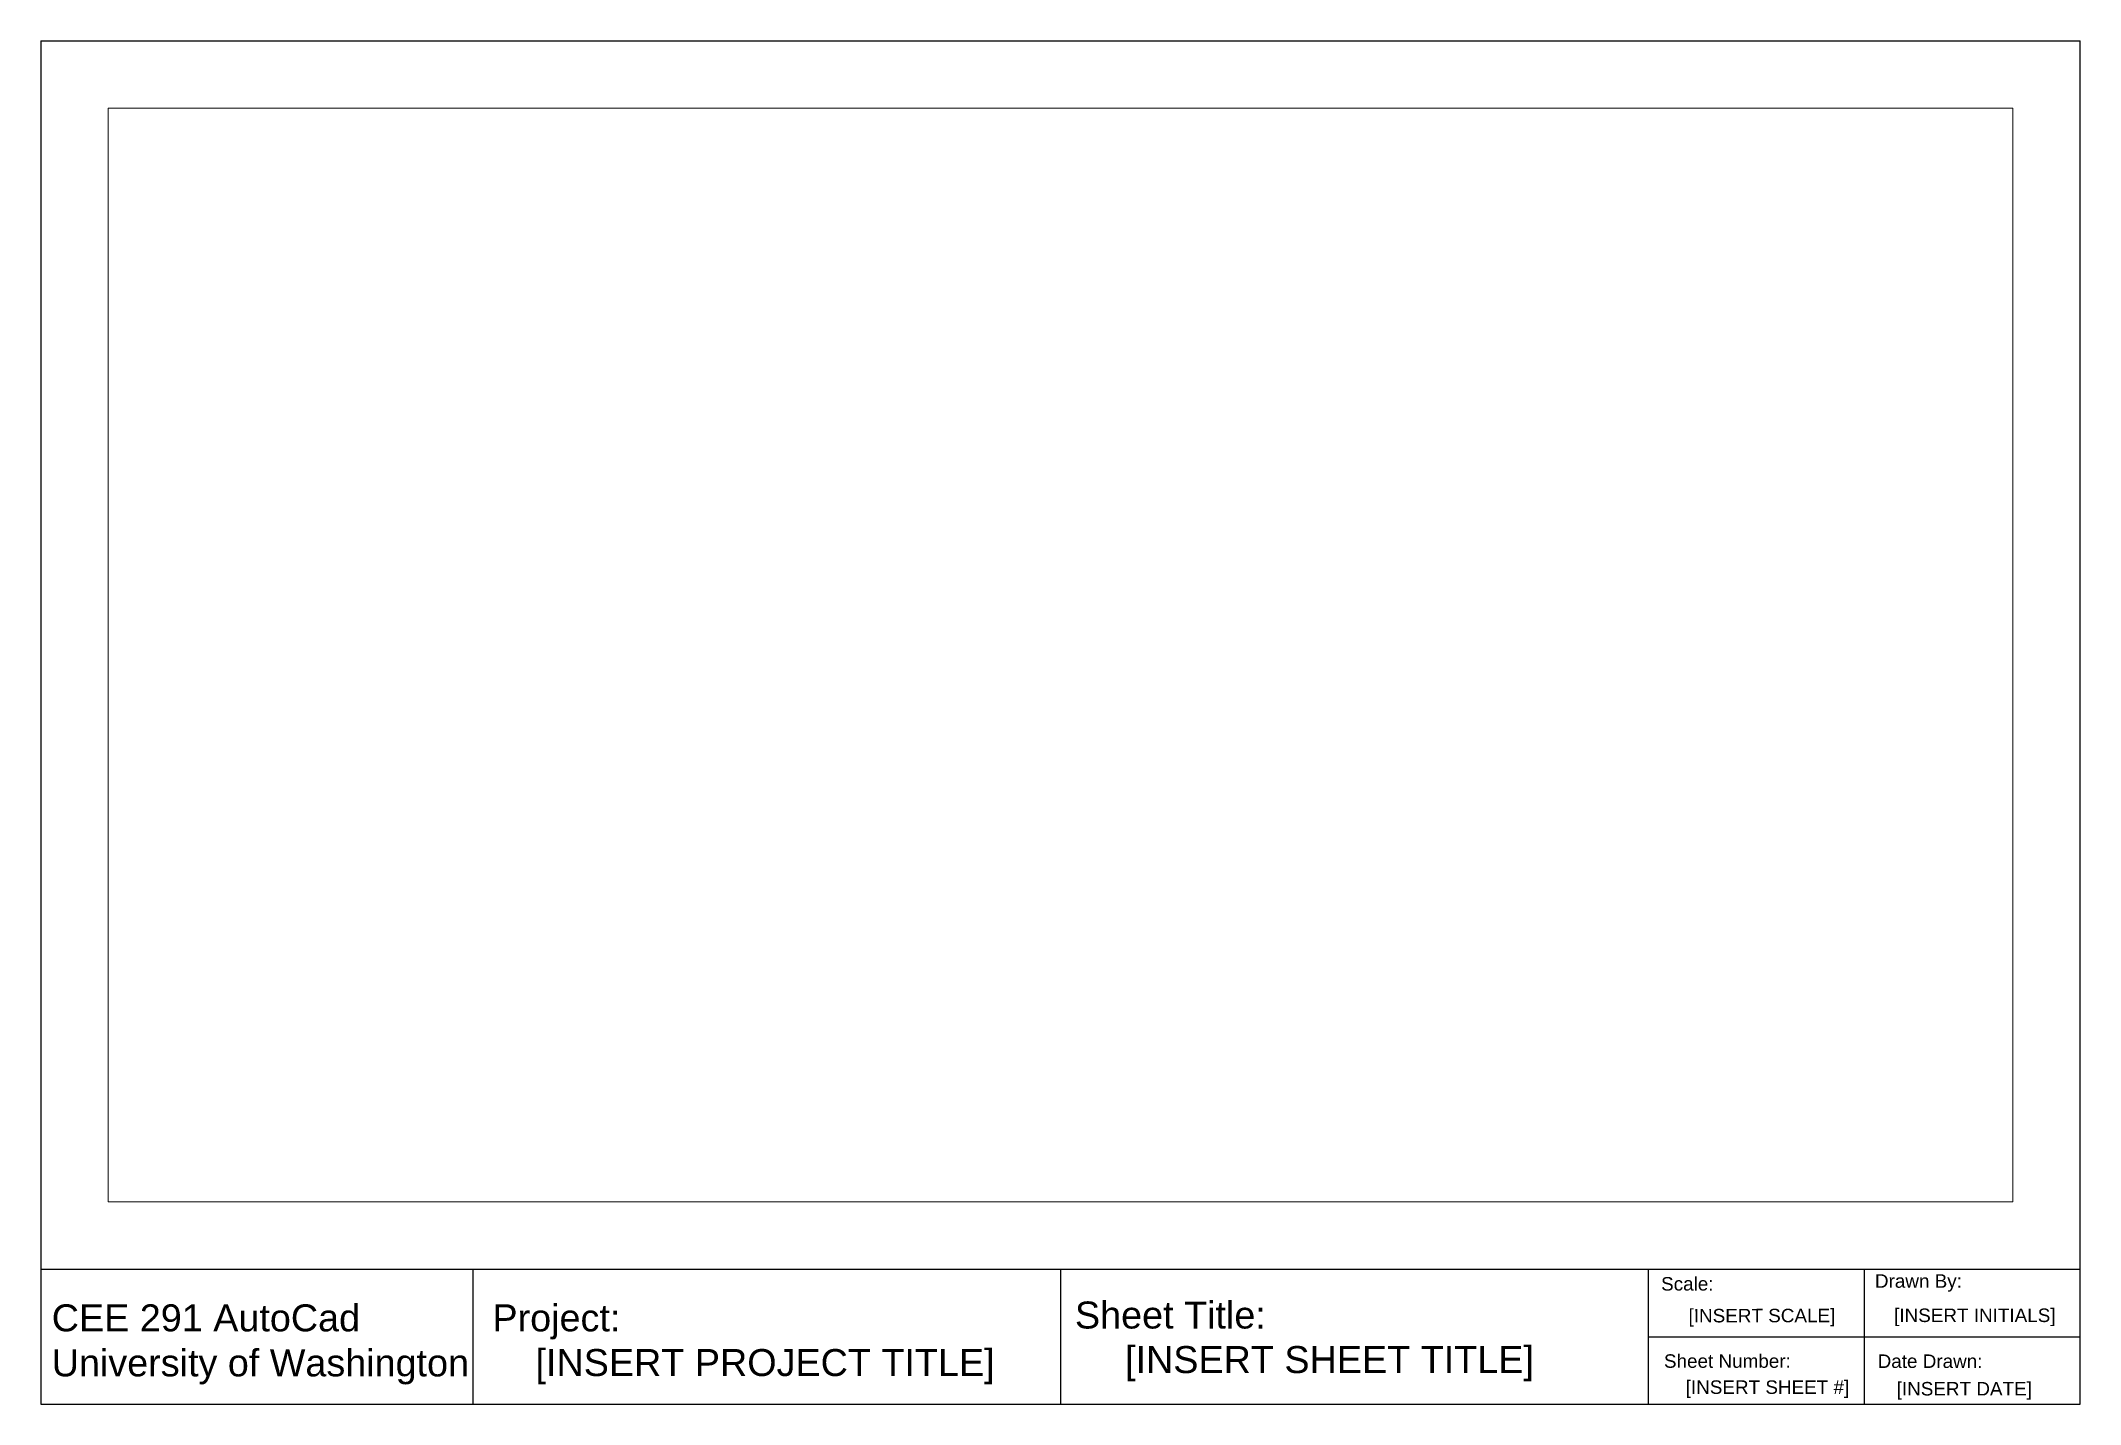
# Paper-space layout 'Layout1' of a CAD drawing. Extents: x 0.8 to 15.9, y 0.2 to 10.3.
import ezdxf

# ---------------------------------------------------------------- set-up
doc = ezdxf.new("R2010")
doc.units = 0
doc.header["$MEASUREMENT"] = 0
doc.layers.add('Title Block', color=7, linetype='Continuous')
doc.layers.add('Viewport', color=7, linetype='Continuous')
doc.styles.add('Title Block Text', font='Arial.ttf')

psp = doc.layouts.get("Layout1")

# ---------------------------------------------------------------- linework, layer by layer
at = {"layer": 'Title Block'}
for p, q in [((0.79, 10.346), (15.89, 10.346)), ((0.79, 10.346), (0.79, 0.246)), ((15.89, 0.246), (15.89, 10.346)), ((0.79, 1.246), (0.79, 1.246)), ((0.79, 1.246), (0.79, 1.246)), ((0.79, 1.246), (15.89, 1.246)), ((3.99, 1.246), (3.99, 0.246)), ((8.34, 1.246), (8.34, 0.246)), ((12.69, 1.246), (12.69, 0.246)), ((12.69, 1.246), (12.69, 0.746)), ((14.29, 1.246), (14.29, 0.246)), ((12.69, 0.746), (14.29, 0.746)), ((14.29, 0.746), (15.89, 0.746)), ((0.79, 0.246), (15.89, 0.246))]:
    psp.add_line(p, q, dxfattribs=at)

# ---------------------------------------------------------------- texts
at = {"layer": 'Title Block', "style": 'Title Block Text'}
for s, p in [('Drawn By:', (14.37, 1.109)), ('[INSERT INITIALS]', (14.512, 0.855)), ('Sheet Number:', (12.808, 0.516)), ('Date Drawn:', (14.39, 0.515)), ('[INSERT SHEET #]', (12.969, 0.323)), ('[INSERT DATE]', (14.531, 0.311))]:
    psp.add_text(s, height=0.1, dxfattribs=at).set_placement(p)
for s, p in [('Scale:', (12.787, 1.088)), ('[INSERT SCALE]', (12.99, 0.852))]:
    psp.add_text(s, height=0.1, rotation=0.1, dxfattribs=at).set_placement(p)
at = {"layer": 'Title Block', "char_height": 0.2, "attachment_point": 1, "style": 'Title Block Text'}
for s, width, insert in [('CEE 291 AutoCad\\PUniversity of Washington', 3.31467, (0.871, 0.986)), ('Project:', 1.66763, (4.134, 0.986)), ('Sheet Title:', 2.5735, (8.447, 1.007)), ('[INSERT PROJECT TITLE]', 3.4382, (4.453, 0.655)), ('[INSERT SHEET TITLE]', 3.39702, (8.818, 0.677))]:
    psp.add_mtext_dynamic_manual_height_columns(s, width=width, gutter_width=1, heights=[0], dxfattribs=dict(at, insert=insert))

# ---------------------------------------------------------------- viewports
at = {"layer": 'Viewport'}
psp.add_viewport(center=(8.34, 5.796), size=(14.1, 8.1), view_center_point=(6, 4.5), view_height=9.19424, dxfattribs=at)

doc.saveas('drawing.dxf')
